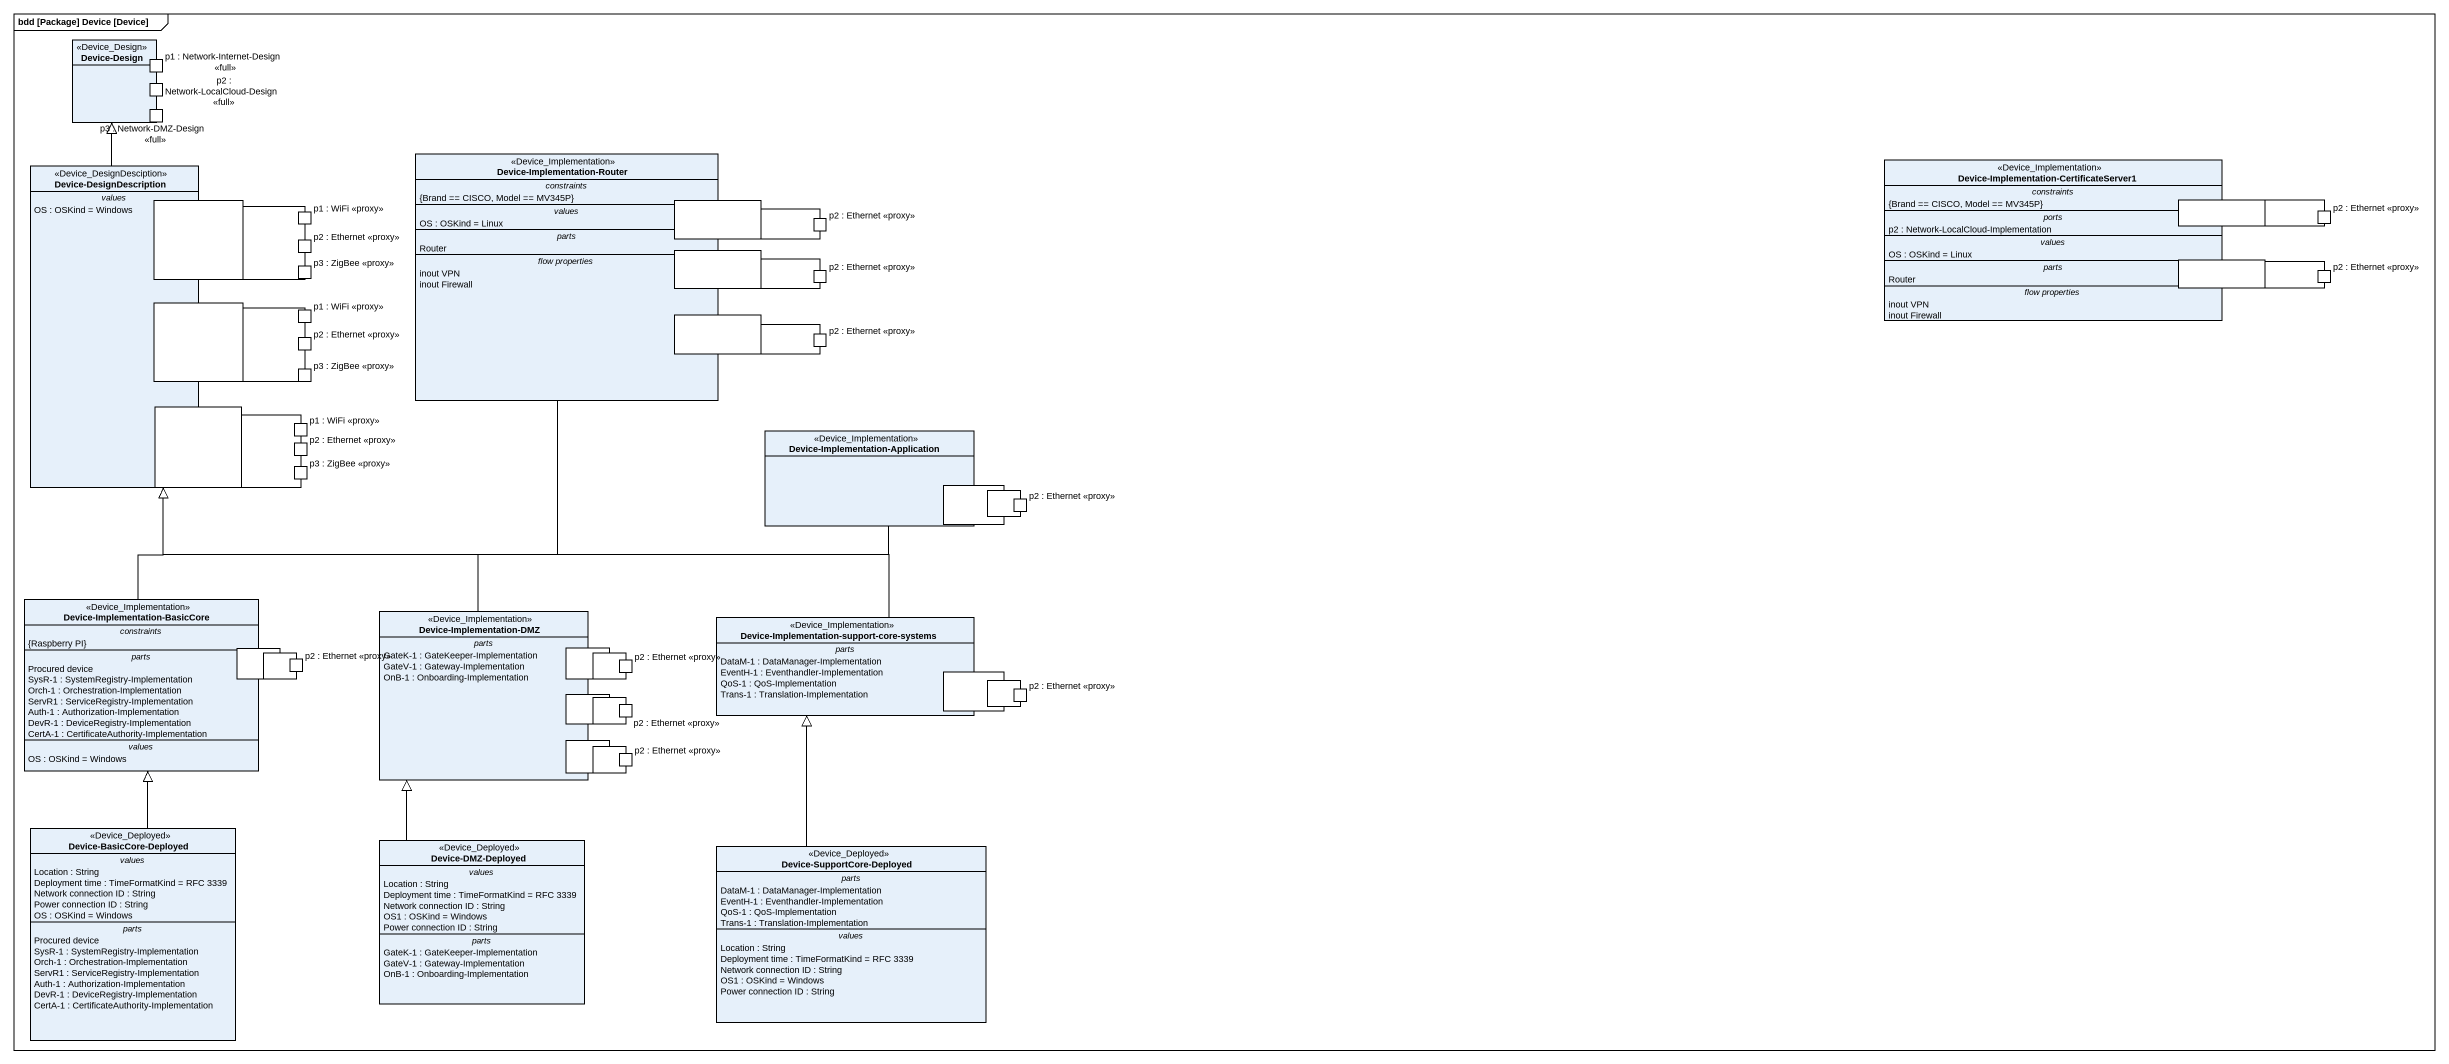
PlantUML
@startuml
mainframe bdd [Package] Device [Device]
allowmixing
hide circle
hide empty members
rectangle "Device-Design" as Device_Design <<Device_Design>> {
  port "p2 : Network-LocalCloud-Design <<full>>" as p2_Network_LocalCloud
  port "p1 : Network-Internet-Design <<full>>" as p1_Network_Internet_Design
  port "p3 : Network-DMZ-Design <<full>>" as p3_Network_DMZ_Design_full
}
class "Device-DesignDescription" as Device_DesignDescription <<Device_DesignDesciption>> {
  -- values --
  OS : OSKind = Windows
}
class "Device-Implementation-Router" as Device_Implementation_Router <<Device_Implementation>> {
  -- constraints --
  {Brand == CISCO, Model == MV345P}
  -- values --
  OS : OSKind = Linux
  -- parts --
  Router
  -- flow properties --
  inout VPN
  inout Firewall
}
class "Device-Implementation-CertificateServer1" as Device_Implementation <<Device_Implementation>> {
  -- constraints --
  {Brand == CISCO, Model == MV345P}
  -- ports --
  p2 : Network-LocalCloud-Implementation
  -- values --
  OS : OSKind = Linux
  -- parts --
  Router
  -- flow properties --
  inout VPN
  inout Firewall
}
rectangle " " as port2
rectangle " " as port4
rectangle " " as port6
rectangle "p1 : WiFi <<proxy>>" as p1_WiFi_proxy
rectangle "p2 : Ethernet <<proxy>>" as p2_Ethernet_proxy
rectangle "p2 : Ethernet <<proxy>>" as p2_Ethernet_proxy_2
rectangle "p2 : Ethernet <<proxy>>" as p2_Ethernet_proxy_3
rectangle "p3 : ZigBee <<proxy>>" as p3_ZigBee_proxy
rectangle " " as port8
rectangle "p2 : Ethernet <<proxy>>" as p2_Ethernet_proxy_4
rectangle " " as port10
rectangle "p2 : Ethernet <<proxy>>" as p2_Ethernet_proxy_5
rectangle " " as port12
rectangle "p1 : WiFi <<proxy>>" as p1_WiFi_proxy_2
rectangle " " as port14
rectangle "p2 : Ethernet <<proxy>>" as p2_Ethernet_proxy_6
rectangle "p2 : Ethernet <<proxy>>" as p2_Ethernet_proxy_7
rectangle "p3 : ZigBee <<proxy>>" as p3_ZigBee_proxy_2
rectangle " " as port16
rectangle "p1 : WiFi <<proxy>>" as p1_WiFi_proxy_3
rectangle "Device-Implementation-Application" as Device_Implementation_2 <<Device_Implementation>> {
  port " " as port17
}
rectangle "p2 : Ethernet <<proxy>>" as p2_Ethernet_proxy_8
rectangle "p3 : ZigBee <<proxy>>" as p3_ZigBee_proxy_3
rectangle " " as port18
rectangle "p2 : Ethernet <<proxy>>" as p2_Ethernet_proxy_9
class "Device-Implementation-BasicCore" as Device_Implementation_3 <<Device_Implementation>> {
  -- constraints --
  {Raspberry PI}
  -- parts --
  Procured device
  SysR-1 : SystemRegistry-Implementation
  Orch-1 : Orchestration-Implementation
  ServR1 : ServiceRegistry-Implementation
  Auth-1 : Authorization-Implementation
  DevR-1 : DeviceRegistry-Implementation
  CertA-1 : CertificateAuthority-Implementation
  -- values --
  OS : OSKind = Windows
}
class "Device-Implementation-DMZ" as Device_Implementation_DMZ <<Device_Implementation>> {
  -- parts --
  GateK-1 : GateKeeper-Implementation
  GateV-1 : Gateway-Implementation
  OnB-1 : Onboarding-Implementation
}
class "Device-Implementation-support-core-systems" as Device_Implementation_4 <<Device_Implementation>> {
  -- parts --
  DataM-1 : DataManager-Implementation
  EventH-1 : Eventhandler-Implementation
  QoS-1 : QoS-Implementation
  Trans-1 : Translation-Implementation
}
rectangle " " as port20
rectangle "p2 : Ethernet <<proxy>>" as p2_Ethernet_proxy_10
rectangle " " as port22
rectangle "p2 : Ethernet <<proxy>>" as p2_Ethernet_proxy_11
rectangle " " as port25
rectangle "p2 : Ethernet <<proxy>>" as p2_Ethernet_proxy_12
rectangle " " as port26
rectangle "p2 : Ethernet <<proxy>>" as p2_Ethernet_proxy_13
rectangle " " as port28
rectangle "p2 : Ethernet <<proxy>>" as p2_Ethernet_proxy_14
class "Device-BasicCore-Deployed" as Device_BasicCore_Deployed <<Device_Deployed>> {
  -- values --
  Location : String
  Deployment time : TimeFormatKind = RFC 3339
  Network connection ID : String
  Power connection ID : String
  OS : OSKind = Windows
  -- parts --
  Procured device
  SysR-1 : SystemRegistry-Implementation
  Orch-1 : Orchestration-Implementation
  ServR1 : ServiceRegistry-Implementation
  Auth-1 : Authorization-Implementation
  DevR-1 : DeviceRegistry-Implementation
  CertA-1 : CertificateAuthority-Implementation
}
class "Device-DMZ-Deployed" as Device_DMZ_Deployed <<Device_Deployed>> {
  -- values --
  Location : String
  Deployment time : TimeFormatKind = RFC 3339
  Network connection ID : String
  OS1 : OSKind = Windows
  Power connection ID : String
  -- parts --
  GateK-1 : GateKeeper-Implementation
  GateV-1 : Gateway-Implementation
  OnB-1 : Onboarding-Implementation
}
class "Device-SupportCore-Deployed" as Device_SupportCore_Deployed <<Device_Deployed>> {
  -- parts --
  DataM-1 : DataManager-Implementation
  EventH-1 : Eventhandler-Implementation
  QoS-1 : QoS-Implementation
  Trans-1 : Translation-Implementation
  -- values --
  Location : String
  Deployment time : TimeFormatKind = RFC 3339
  Network connection ID : String
  OS1 : OSKind = Windows
  Power connection ID : String
}
Device_DesignDescription -up-|> Device_Design
Device_Implementation_Router -left-|> Device_DesignDescription
Device_Implementation_2 -left-|> Device_DesignDescription
Device_Implementation_3 -up-|> Device_DesignDescription
Device_Implementation_DMZ -up-|> Device_DesignDescription
Device_Implementation_4 -left-|> Device_DesignDescription
Device_BasicCore_Deployed -up-|> Device_Implementation_3
Device_DMZ_Deployed -up-|> Device_Implementation_DMZ
Device_SupportCore_Deployed -up-|> Device_Implementation_4
@enduml
